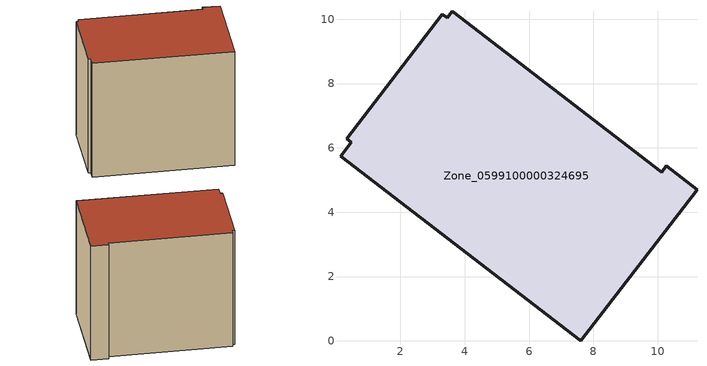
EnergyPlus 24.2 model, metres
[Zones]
Zone_0599100000324695
 floor ground (C_G): 3.31,10.15 3.46,10.05 3.61,10.25 10.12,5.25 10.27,5.44 11.22,4.7 7.61,0 0.14,5.73 0.48,6.18 0.34,6.28 z3.74
 wall outside (C_F): 11.22,4.7 10.27,5.44 10.12,5.25 3.61,10.25 3.46,10.05 3.31,10.15 0.34,6.28 0.48,6.18 0.14,5.73 7.61,0 11.22,4.7 z3.74:12.32
 roof outside (C_R): 3.46,10.05 3.31,10.15 0.34,6.28 0.48,6.18 0.14,5.73 7.61,0 11.22,4.7 10.27,5.44 10.12,5.25 3.61,10.25 z12.32
[BUILDING]
Pand.0599100000324695: North Axis=0; Terrain=City; Loads Convergence Tolerance Value=0.04; Temperature Convergence Tolerance Value=0.4; Solar Distribution=FullExterior; Maximum Number of Warmup Days=25; Minimum Number of Warmup Days=1
[Site:Location]
Rotterdam.The.Hague.AP_ZH_NLD Design_Conditions: Latitude=51.96; Longitude=4.45; Time Zone=1; Elevation=-4.5
[SITE:GROUNDTEMPERATURE:BUILDINGSURFACE]
18, 18, 18, 18, 18, 18, 18, 18, 18, 18, 18, 18
[MATERIAL] Thermal Absorptance=0.9; Solar Absorptance=0.7; Visible Absorptance=0.7
Name | Roughness | Thickness | Conductivity | Density | Specific Heat
G.TC.1975-1991 | MediumSmooth | 0.15 | 0.288461 | 540 | 1210
F.TC.1975-1991 | Rough | 0.3 | 0.230769 | 1920 | 840
R.TC.1975-1991 | MediumRough | 0.2 | 0.153846 | 1500 | 1000
[CONSTRUCTION]
C_G: G.TC.1975-1991
C_F: F.TC.1975-1991
C_R: R.TC.1975-1991
[ZONE]
Zone_0599100000324695: Type=1; Multiplier=1; Ceiling Height=Autocalculate; Volume=Autocalculate; Floor Area=autocalculate; Part of Total Floor Area=Yes
[ZONEINFILTRATION:DESIGNFLOWRATE]
Infil_Zone_0599100000324695: Zone or ZoneList or Space or SpaceList=Zone_0599100000324695; Schedule=AlwaysOn; Design Flow Rate Calculation Method=Flow/Area; Flow Rate per Floor Area=0.003; Constant Term Coefficient=1; Temperature Term Coefficient=0; Velocity Term Coefficient=0; Velocity Squared Term Coefficient=0
[HVACTEMPLATE:ZONE:IDEALLOADSAIRSYSTEM]
Zone_0599100000324695: Maximum Heating Supply Air Temperature=50; Minimum Cooling Supply Air Temperature=13; Maximum Heating Supply Air Humidity Ratio=0.0156; Minimum Cooling Supply Air Humidity Ratio=0.0077; Heating Limit=NoLimit; Cooling Limit=NoLimit; Dehumidification Control Type=ConstantSensibleHeatRatio; Cooling Sensible Heat Ratio=0.7; Dehumidification Setpoint=60; Humidification Control Type=None; Humidification Setpoint=30; Outdoor Air Method=None; Outdoor Air Flow Rate per Person=0.00944; Outdoor Air Flow Rate per Zone Floor Area=0; Outdoor Air Flow Rate per Zone=0; Demand Controlled Ventilation Type=None; Outdoor Air Economizer Type=NoEconomizer; Heat Recovery Type=None; Sensible Heat Recovery Effectiveness=0.7; Latent Heat Recovery Effectiveness=0.65
[ZONECONTROL:THERMOSTAT]
ThermostatControl_Zone_0599100000324695: Zone or ZoneList=Zone_0599100000324695; Control Type Schedule=DualSetpointControlType; Control 1=Thermostat_Zone_0599100000324695; Temperature Difference Between Cutout And Setpoint=0
[THERMOSTATSETPOINT:DUALSETPOINT]
Thermostat_Zone_0599100000324695: Heating Setpoint Temperature Schedule=HeatingSetpoint_Zone_0599100000324695; Cooling Setpoint Temperature Schedule=CoolingSetpoint_Zone_0599100000324695
[SCHEDULE:COMPACT]
HeatingSetpoint_Zone_0599100000324695: Through: 12/31, For: AllDays, Until: 24:00, 21
CoolingSetpoint_Zone_0599100000324695: Through: 12/31, For: AllDays, Until: 24:00, 24
DualSetpointControlType: Through: 12/31, For: AllDays, Until: 24:00, 4
AlwaysOn: Through: 12/31, For: AllDays, Until: 24:00, 1
